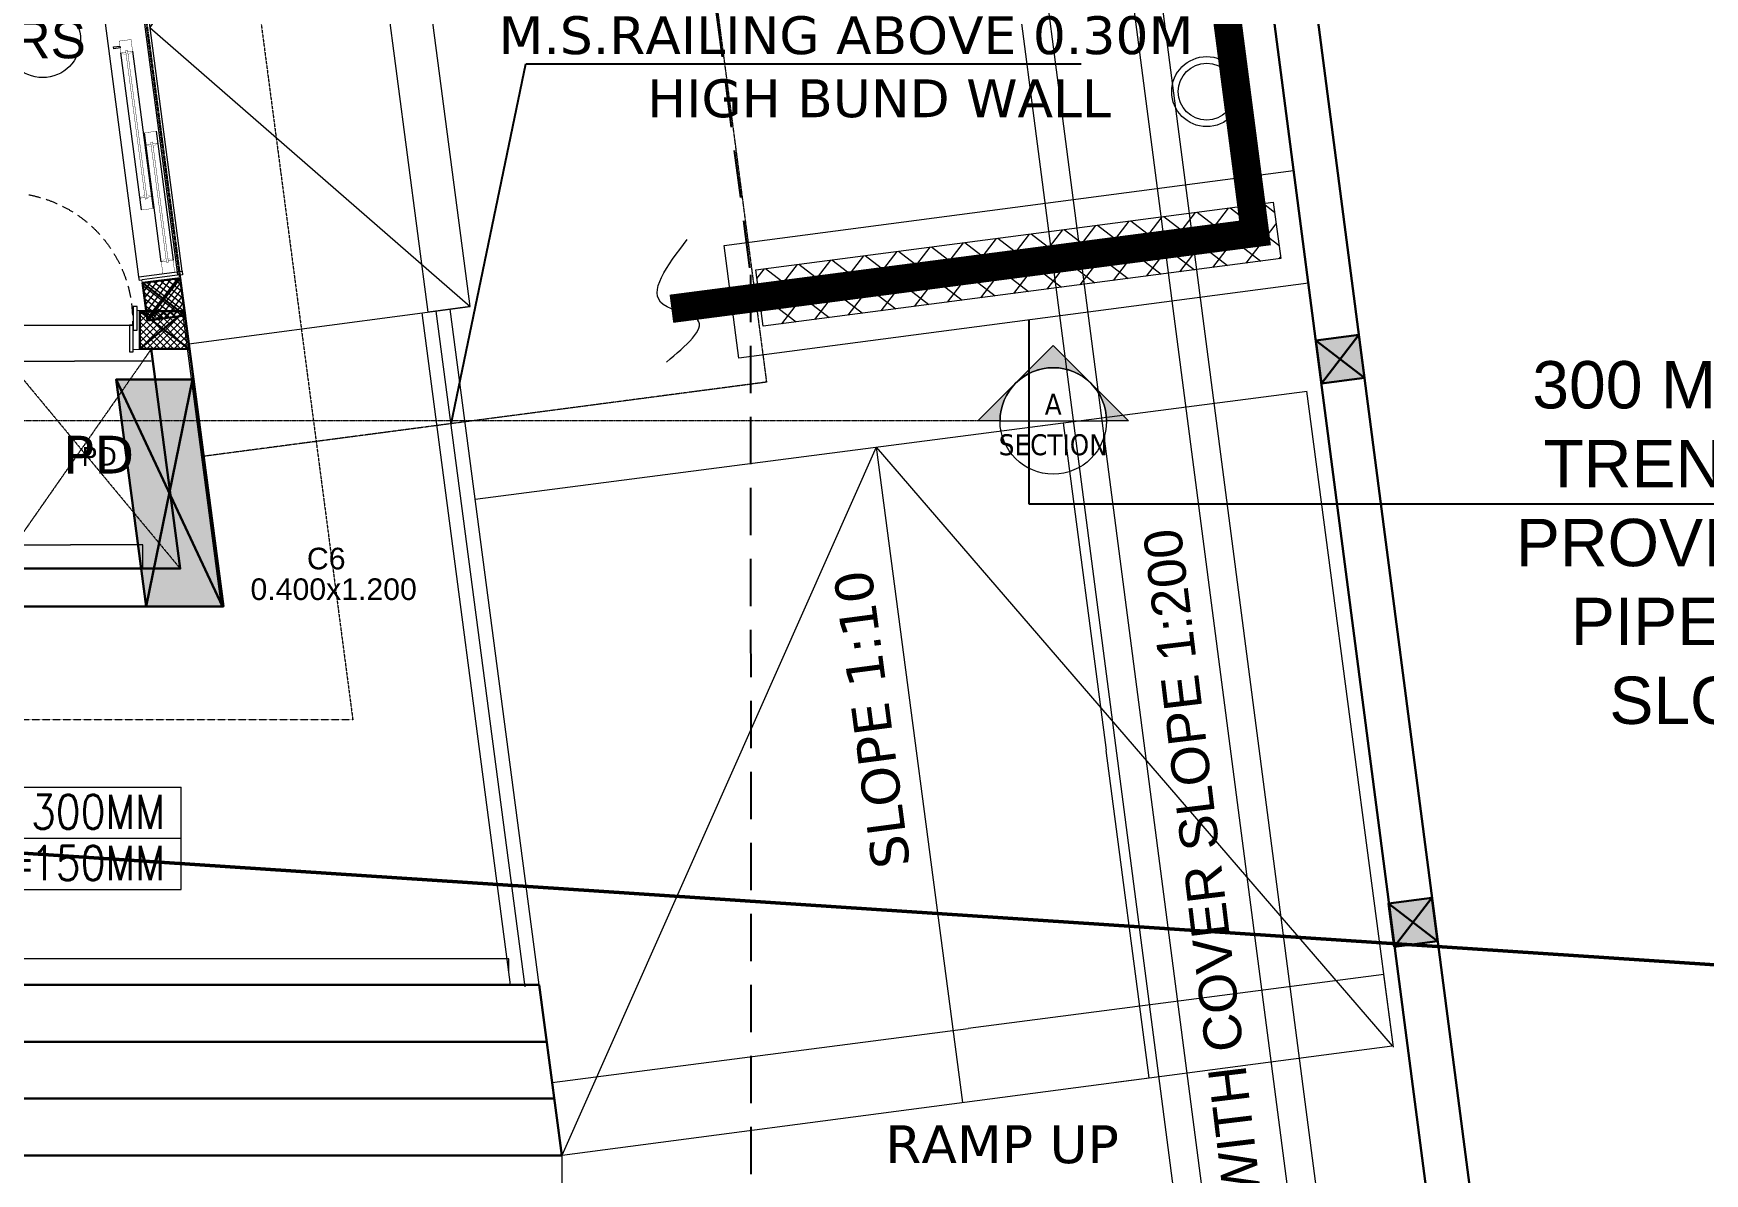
# Model space of a CAD drawing. Header units: inches. Extents: x 6 to 183294, y -48183 to 78918.
# Drawn here: x 158074 to 166905, y 33594 to 39617 of the extents above; entities that cross this region are included whole.
import ezdxf
from ezdxf.enums import TextEntityAlignment as Align

# ---------------------------------------------------------------- set-up
doc = ezdxf.new("R2010")
doc.units = ezdxf.units.IN
doc.header["$MEASUREMENT"] = 0
doc.set_wipeout_variables(frame=1)
doc.header["$PDMODE"] = 35
for name, pattern in [('( Hidden )', [0.375, 0.25, -0.125]), ('CONTINULUS', [0]), ('DASH', [0.35, 0.25, -0.1]), ('HIDDEN', [0.375, 0.25, -0.125]), ('PHANTOM2', [1.25, 0.625, -0.125, 0.125, -0.125, 0.125, -0.125])]:
    doc.linetypes.add(name, pattern=pattern)
for name, color, linetype, lineweight in [('0 @ 1 (2)', 8, 'Continuous', 0), ('300 MM TRENCH', 8, 'Continuous', 0), ('asl comments 12-01-2023', 8, 'Continuous', 0), ('DD', 8, 'Continuous', 0), ('Mep Input', 3, 'Continuous', 0), ('otla', 8, 'Continuous', 0), ('SDA_COL NO. DETAILS', 8, 'Continuous', 0), ('SDA_COMMENTS', 8, 'Continuous', 0), ('SDA_DIM', 8, 'Continuous', 5), ('SDA_DIM SITE LAYOUT', 8, 'Continuous', 0), ('SDA_DOOR', 2, 'Continuous', 5), ('SDA_MEP INPUTS', 8, 'Continuous', 0), ('SDA_PLAN', 8, 'Continuous', 0), ('SDA_PROJECTIONS', 8, 'HIDDEN', 0), ('SDA_RAILING', 8, 'FENCELINE1', 0), ('SDA_RCC', 1, 'Continuous', 30), ('SDA_SCHEDULES', 8, 'Continuous', 0), ('SDA_SECTION LINE', 8, 'Continuous', 0), ('SDA_TEXT_DETAILS', 8, 'Continuous', 0), ('SDA_TREES', 8, 'Continuous', 0), ('SDA_VOID', 8, 'HIDDEN', 0), ('SDA_WALL', 7, 'Continuous', 30), ('Substation', 7, 'Continuous', 0)]:
    doc.layers.add(name, color=color, linetype=linetype, lineweight=lineweight)
doc.layers.add('S-COLUMN', color=1, linetype='Continuous')
doc.layers.add('SDA_TEXT', color=21, linetype='Continuous')
doc.styles.add('AR', font='arial.ttf')
doc.styles.add('arial', font='verdana.ttf')
doc.styles.add('SIMP2', font='simplex.shx', dxfattribs={"height": 0.15})
doc.styles.get("Standard").update_dxf_attribs({"font": 'txt.shx'})
doc.styles.add('Tahoma', font='tahoma.ttf')
doc.styles.add('UNIQUE', font='times.ttf', dxfattribs={"height": 0.16})
doc.linetypes.add('FENCELINE1', pattern='A,0.25,-0.1,[133,ltypeshp.shx,S=0.1,R=0,X=-0.1,Y=0],-0.1,1', length=1.45)
doc.dimstyles.new('SDA-100', dxfattribs={"dimtxt": 0.2, "dimasz": 0.18, "dimexe": 0.18, "dimexo": 0.0625, "dimgap": 0.015, "dimtad": 0, "dimzin": 0, "dimdsep": 46, "dimtxsty": 'Standard', "dimblk": 'ARCHTICK', "dimcen": 0.09, "dimclrd": 27, "dimclre": 27, "dimclrt": 21, "dimadec": 0, "dimazin": 0, "dimtfac": 1, "dimtofl": 0, "dimtmove": 1, "dimatfit": 3, "dimfxl": 0, "dimtolj": 1, "dimtzin": 0, "dimlwd": -1, "dimlwe": -1, "dimarcsym": 0})
doc.dimstyles.new('SDA-300', dxfattribs={"dimtxt": 0.6, "dimasz": 0.3, "dimexe": 0.54, "dimexo": 0.054, "dimgap": 0, "dimtad": 0, "dimzin": 0, "dimdsep": 46, "dimtxsty": 'Standard', "dimblk": 'ARCHTICK', "dimcen": 0.6, "dimclrd": 27, "dimclre": 27, "dimclrt": 21, "dimadec": 0, "dimazin": 0, "dimtfac": 1, "dimtofl": 0, "dimtmove": 1, "dimatfit": 3, "dimfxl": 0, "dimtolj": 1, "dimtzin": 0, "dimarcsym": 0})
doc.dimstyles.new('SDA-50', dxfattribs={"dimtxt": 0.1, "dimasz": 0.05, "dimexe": 0.09, "dimexo": 0.009, "dimgap": 0, "dimtad": 0, "dimzin": 0, "dimdsep": 46, "dimtxsty": 'Standard', "dimblk": 'ARCHTICK', "dimcen": 0.1, "dimclrd": 27, "dimclre": 27, "dimclrt": 21, "dimadec": 0, "dimazin": 0, "dimtfac": 1, "dimtofl": 0, "dimtmove": 1, "dimatfit": 3, "dimfxl": 0, "dimtolj": 1, "dimtzin": 0, "dimlwd": -1, "dimlwe": -1, "dimarcsym": 0})
doc.dimstyles.new('SITE DIM', dxfattribs={"dimtxt": 0.15, "dimasz": 0.1, "dimexe": 0.1, "dimexo": 0.1, "dimgap": 0.1, "dimtad": 0, "dimzin": 0, "dimdsep": 46, "dimtxsty": 'SIMP2', "dimcen": 0.09, "dimdle": 0.15, "dimclrd": 5, "dimclre": 5, "dimclrt": 7, "dimazin": 0, "dimtfac": 1, "dimtofl": 0, "dimtmove": 0, "dimatfit": 3, "dimfxl": 0, "dimtolj": 1, "dimtzin": 0, "dimarcsym": 0})

# ---------------------------------------------------------------- blocks, each defined once
blk = doc.blocks.new('tree guard')
at = {"layer": 'SDA_TREES'}
for radius in [0.185, 0.15]:
    blk.add_circle((0, 0), radius, dxfattribs=at)
blk = doc.blocks.new('A$C0D333917')
at = {"layer": 'SDA_TREES', "lineweight": -2, "rotation": 258.0632970018474}
blk.add_blockref('tree guard', (47.0787, -83.5031), dxfattribs=at)
blk = doc.blocks.new('_ArchTick')
at = {"color": 0, "const_width": 0.15}
blk.add_lwpolyline([(-0.5, -0.5), (0.5, 0.5)], dxfattribs=at)
blk = doc.blocks.new('*D634')
at = {"layer": 'Defpoints', "color": 0}
for p in [(162363.5, 74879.5), (160104.3, 74576), (167056.2, 22826.1)]:
    blk.add_point(p, dxfattribs=at)
at = {"layer": 'SDA_DIM SITE LAYOUT', "color": 27, "lineweight": -2}
for p, q in [((160104.3, 74576), (162364, 74879.5)), ((162363.5, 74879.5), (165839.3, 49005.5)), ((169315.4, 23129.5), (165839.5, 49003.5)), ((167056.2, 22826.1), (169315.9, 23129.6))]:
    blk.add_line(p, q, dxfattribs=at)
at = {"layer": 'SDA_DIM SITE LAYOUT', "color": 27, "lineweight": -2, "xscale": 0.3, "yscale": 0.3, "zscale": 0.3}
for p, rotation in [((162363.5, 74879.5), 97.6510951927509), ((169315.4, 23129.5), 277.6510951927509)]:
    blk.add_blockref('_ArchTick', p, dxfattribs=dict(at, rotation=rotation))
at = {"layer": 'SDA_DIM SITE LAYOUT', "color": 21, "insert": (165839.4, 49004.5), "char_height": 0.3, "attachment_point": 5, "rotation": 277.6511}
blk.add_mtext('\\A1;52214.78', dxfattribs=at)
blk = doc.blocks.new('A$C7A2D250A')
at = {"layer": 'SDA_RCC', "extrusion": (0, 0, -1)}
h = blk.add_hatch(color=252, dxfattribs=at)
h.dxf.hatch_style = 1
h.paths.add_polyline_path([(0.5, -0.5), (0.5, 0.5), (-0.5, 0.5), (-0.5, -0.5)])
for p, q in [((-0.5, -0.5), (0.5, 0.5)), ((0.5, -0.5), (-0.5, 0.5)), ((-0.5, -0.5), (-0.5, 0.5)), ((-0.5, 0.5), (0.5, 0.5)), ((0.5, 0.5), (0.5, -0.5)), ((0.5, -0.5), (-0.5, -0.5))]:
    blk.add_line(p, q, dxfattribs=at)
blk = doc.blocks.new('ext basement line')
at = {"layer": 'SDA_RCC', "linetype": '( Hidden )', "lineweight": 25, "elevation": -98.799}
blk.add_lwpolyline([(13.9734, -96.267), (20.5507, -96.2669), (20.5516, -94.8168), (23.1219, -94.8171), (23.1219, -94.1871), (30.0285, -94.1871), (39.0456, -94.1871), (42.7616, -122.7337), (42.7648, -127.7796), (35.8464, -127.7796)], dxfattribs=at)
blk = doc.blocks.new('A$C7A0A1DC5')
blk.add_wipeout([(0, 1), (1, 1), (1, 0), (0, 0)]).dxf.layer = 'SDA_RCC'
at = {"layer": 'SDA_RCC', "lineweight": 5}
h = blk.add_hatch(dxfattribs=at)
h.set_pattern_fill('ANSI37', color=252, scale=0.04, style=0)
h.set_pattern_definition([(45, (0, 0), (-0.089803, 0.089803), []), (135, (0, 0), (-0.089803, -0.089803), [])])
h.paths.add_polyline_path([(0, 1), (1, 1), (1, 0), (0, 0)])
at = {"layer": 'SDA_RCC'}
for p, q in [((0, 1), (1, 0)), ((1, 1), (0, 0))]:
    blk.add_line(p, q, dxfattribs=at)
blk.add_lwpolyline([(0, 1), (1, 1), (1, 0), (0, 0)], close=True, dxfattribs=at)
blk = doc.blocks.new('*U226')
blk.add_circle((0.2, 0.2), 0.2)
at = {"style": 'AR'}
blk.add_attdef('DOOR', (0.0399, 0.102), '', height=0.2, dxfattribs=at)
blk = doc.blocks.new('A$C06CD1293')
for p, q in [((0, 0.5498), (1.2, 0.5498)), ((0, 0.0098), (0, 0.5498)), ((1.2, 0.0098), (1.2, 0.5498)), ((0, 0.2798), (1.2, 0.2798)), ((0, 0.0098), (1.2, 0.0098))]:
    blk.add_line(p, q)
for s, p in [('T=', (0.072, 0.3301)), ('R=', (0.072, 0.0601))]:
    blk.add_text(s, height=0.18).set_placement(p)
at = {"width": 0.85}
for tag, p in [('TREAD', (0.407, 0.3292)), ('RISER', (0.407, 0.0592))]:
    blk.add_attdef(tag, p, '', height=0.18, dxfattribs=at)
blk = doc.blocks.new('*D886')
at = {"layer": 'Defpoints', "color": 0}
for p in [(157887.1, 37885.8), (157887.1, 37885.8), (158697.1, 37885.7)]:
    blk.add_point(p, dxfattribs=at)
at = {"layer": 'SDA_COMMENTS'}
for p, q in [((157887.1, 37885.8), (157887.1, 37885.8)), ((157887.1, 37885.8), (158291.9, 37885.8)), ((158697.1, 37885.8), (158292.3, 37885.8)), ((158697.1, 37885.7), (158697.1, 37885.8))]:
    blk.add_line(p, q, dxfattribs=at)
at = {"layer": 'SDA_COMMENTS', "xscale": 0.05, "yscale": 0.05, "zscale": 0.05, "rotation": 180}
blk.add_blockref('_ArchTick', (157887.1, 37885.8), dxfattribs=at)
at = {"layer": 'SDA_COMMENTS', "xscale": 0.05, "yscale": 0.05, "zscale": 0.05}
blk.add_blockref('_ArchTick', (158697.1, 37885.8), dxfattribs=at)
at = {"layer": 'SDA_COMMENTS', "insert": (158292.1, 37885.8), "char_height": 0.1, "attachment_point": 5}
blk.add_mtext('\\A1;809.93', dxfattribs=at)
blk = doc.blocks.new('COL NOS DETAIL 9 JUNE')
at = {"layer": 'SDA_COL NO. DETAILS', "ltscale": 0.8, "style": 'AR'}
for s, p in [('C6', (85.4025, -124.1754, -98.799)), ('0.400x1.200', (85.1043, -124.3373, -98.799))]:
    blk.add_text(s, height=0.1143, dxfattribs=at).set_placement(p, align=Align.TOP_LEFT)
blk = doc.blocks.new('*D716')
at = {"layer": 'Defpoints', "color": 0}
for p in [(158652.9, 36915.4), (157887.1, 36790), (158652.9, 36790)]:
    blk.add_point(p, dxfattribs=at)
at = {"layer": 'SDA_DIM', "color": 27}
for p, q in [((157887.1, 36790), (157887.1, 36915.6)), ((157887.1, 36915.4), (158269.5, 36915.4)), ((158652.9, 36915.4), (158270.5, 36915.4)), ((158652.9, 36790), (158652.9, 36915.6))]:
    blk.add_line(p, q, dxfattribs=at)
at = {"layer": 'SDA_DIM', "color": 27, "xscale": 0.18, "yscale": 0.18, "zscale": 0.18, "rotation": 180}
blk.add_blockref('_ArchTick', (157887.1, 36915.4), dxfattribs=at)
at = {"layer": 'SDA_DIM', "color": 27, "xscale": 0.18, "yscale": 0.18, "zscale": 0.18}
blk.add_blockref('_ArchTick', (158652.9, 36915.4), dxfattribs=at)
at = {"layer": 'SDA_DIM', "color": 21, "insert": (158270, 36915.4), "char_height": 0.2, "attachment_point": 5}
blk.add_mtext('\\A1;765.76', dxfattribs=at)
blk = doc.blocks.new('*D740')
at = {"layer": 'Defpoints', "color": 0}
for p in [(160585.9, 34727.5), (154921.4, 34666.6), (160585.9, 34665.5)]:
    blk.add_point(p, dxfattribs=at)
at = {"layer": 'SDA_DIM', "color": 27}
for p, q in [((154921.4, 34666.6), (154921.4, 34727.7)), ((154921.4, 34727.5), (157753.1, 34727.5)), ((160585.9, 34727.5), (157754.2, 34727.5)), ((160585.9, 34665.5), (160585.9, 34727.7))]:
    blk.add_line(p, q, dxfattribs=at)
at = {"layer": 'SDA_DIM', "color": 27, "xscale": 0.18, "yscale": 0.18, "zscale": 0.18, "rotation": 180}
blk.add_blockref('_ArchTick', (154921.4, 34727.5), dxfattribs=at)
at = {"layer": 'SDA_DIM', "color": 27, "xscale": 0.18, "yscale": 0.18, "zscale": 0.18}
blk.add_blockref('_ArchTick', (160585.9, 34727.5), dxfattribs=at)
at = {"layer": 'SDA_DIM', "color": 21, "insert": (157753.6, 34727.5), "char_height": 0.2, "attachment_point": 5}
blk.add_mtext('\\A1;5664.51', dxfattribs=at)
blk = doc.blocks.new('*D741')
at = {"layer": 'Defpoints', "color": 0}
for p in [(154926.2, 33690), (160865.7, 33690), (160865.7, 33013.5)]:
    blk.add_point(p, dxfattribs=at)
at = {"layer": 'SDA_DIM', "color": 27}
for p, q in [((154926.2, 33689.9), (154926.2, 33013.3)), ((160865.7, 33689.9), (160865.7, 33013.3)), ((154926.2, 33013.5), (157895.3, 33013.5)), ((160865.7, 33013.5), (157896.6, 33013.5))]:
    blk.add_line(p, q, dxfattribs=at)
at = {"layer": 'SDA_DIM', "color": 27, "xscale": 0.18, "yscale": 0.18, "zscale": 0.18, "rotation": 180}
blk.add_blockref('_ArchTick', (154926.2, 33013.5), dxfattribs=at)
at = {"layer": 'SDA_DIM', "color": 27, "xscale": 0.18, "yscale": 0.18, "zscale": 0.18}
blk.add_blockref('_ArchTick', (160865.7, 33013.5), dxfattribs=at)
at = {"layer": 'SDA_DIM', "color": 21, "insert": (157895.9, 33013.5), "char_height": 0.2, "attachment_point": 5}
blk.add_mtext('\\A1;5939.45', dxfattribs=at)
blk = doc.blocks.new('*D742')
at = {"layer": 'Defpoints', "color": 0}
for p in [(165210.5, 34645.3), (165260.4, 34261), (160865.9, 33690.4)]:
    blk.add_point(p, dxfattribs=at)
at = {"layer": 'SDA_DIM', "color": 27}
for p, q in [((165210.5, 34645.3), (163013.8, 34360.1)), ((165260.4, 34261.1), (165210.5, 34645.5)), ((160815.9, 34074.7), (163012.7, 34359.9)), ((160865.8, 33690.4), (160815.9, 34074.9))]:
    blk.add_line(p, q, dxfattribs=at)
at = {"layer": 'SDA_DIM', "color": 27, "xscale": 0.18, "yscale": 0.18, "zscale": 0.18}
for p, rotation in [((165210.5, 34645.3), 7.398412989866572), ((160815.9, 34074.7), 187.3984129898665)]:
    blk.add_blockref('_ArchTick', p, dxfattribs=dict(at, rotation=rotation))
at = {"layer": 'SDA_DIM', "color": 21, "insert": (163013.2, 34360), "char_height": 0.2, "attachment_point": 5, "rotation": 7.39841}
blk.add_mtext('\\A1;4431.47', dxfattribs=at)
blk = doc.blocks.new('*D743')
at = {"layer": 'Defpoints', "color": 0}
for p in [(163339, 37536.9), (163970.3, 34099.6), (163794.5, 34076.4)]:
    blk.add_point(p, dxfattribs=at)
at = {"layer": 'SDA_DIM', "color": 27}
for p, q in [((163339.1, 37536.9), (163515, 37560.1)), ((163514.9, 37560.1), (163742.5, 35830.4)), ((163970.3, 34099.6), (163742.7, 35829.3)), ((163794.5, 34076.5), (163970.5, 34099.6))]:
    blk.add_line(p, q, dxfattribs=at)
at = {"layer": 'SDA_DIM', "color": 27, "xscale": 0.18, "yscale": 0.18, "zscale": 0.18}
for p, rotation in [((163514.9, 37560.1), 97.49763153228395), ((163970.3, 34099.6), 277.4976315322839)]:
    blk.add_blockref('_ArchTick', p, dxfattribs=dict(at, rotation=rotation))
at = {"layer": 'SDA_DIM', "color": 21, "insert": (163742.6, 35829.8), "char_height": 0.2, "attachment_point": 5, "rotation": 277.49763}
blk.add_mtext('\\A1;3490.31', dxfattribs=at)
blk = doc.blocks.new('*D777')
at = {"layer": 'Defpoints', "color": 0}
for p in [(159942.9, 41510.2), (160382.4, 38173.7), (160160.5, 38144.5)]:
    blk.add_point(p, dxfattribs=at)
at = {"layer": 'SDA_DIM', "color": 27}
for p, q in [((159942.8, 41510.2), (159720.9, 41481)), ((159721.1, 41481), (159940.7, 39813.4)), ((160160.5, 38144.5), (159940.9, 39812.1)), ((160382.3, 38173.7), (160160.4, 38144.4))]:
    blk.add_line(p, q, dxfattribs=at)
at = {"layer": 'SDA_DIM', "color": 27, "xscale": 0.18, "yscale": 0.18, "zscale": 0.18}
for p, rotation in [((159721.1, 41481), 97.50329126943824), ((160160.5, 38144.5), 277.5032912694383)]:
    blk.add_blockref('_ArchTick', p, dxfattribs=dict(at, rotation=rotation))
at = {"layer": 'SDA_DIM', "color": 21, "insert": (159940.8, 39812.7), "char_height": 0.2, "attachment_point": 5, "rotation": 277.50329}
blk.add_mtext('\\A1;3365.39', dxfattribs=at)
blk = doc.blocks.new('C6')
at = {"layer": 'SDA_RCC'}
h = blk.add_hatch(color=252, dxfattribs=at)
h.dxf.hatch_style = 1
h.paths.add_polyline_path([(84.4041, -123.2855), (84.5621, -124.4854), (84.9656, -124.4854), (84.8075, -123.2854)])
at = {"layer": 'SDA_RCC', "elevation": -296.397}
for points in [[(84.9656, -124.4854), (84.5621, -124.4854), (84.4041, -123.2855), (84.8075, -123.2854), (84.9656, -124.4854)], [(84.9656, -124.4854), (84.4041, -123.2855)], [(84.8075, -123.2854), (84.5621, -124.4854)]]:
    blk.add_lwpolyline(points, dxfattribs=at)
blk = doc.blocks.new('NEW COLS 9 JUNE')
at = {"layer": 'S-COLUMN'}
blk.add_blockref('C6', (-0.0047, 0, 98.799), dxfattribs=at)
blk = doc.blocks.new('*U236')
at = {"linetype": 'Continuous'}
blk.add_wipeout([(0.75, 0.175), (0.735, 0.175), (0.735, 0.2), (0.015, 0.2), (0.015, 0.175), (0, 0.175), (0, -0.025), (0.035, -0.025), (0.035, -0.04), (0.715, -0.04), (0.715, -0.025), (0.75, -0.025)], dxfattribs=at).dxf.layer = 'SDA_DOOR'
at = {"layer": 'SDA_DOOR', "color": 7, "linetype": 'Continuous', "lineweight": 30}
for p, q in [((0, 0.175), (0, -0.025)), ((0.75, 0.175), (0.75, -0.025))]:
    blk.add_line(p, q, dxfattribs=at)
at = {"layer": 'SDA_DOOR', "linetype": 'Continuous'}
blk.add_line((0.715, 0.1), (0.035, 0.1), dxfattribs=at)
for points in [[(0.68, 0.8), (0.71, 0.8), (0.71, 0.13), (0.68, 0.13)], [(0.015, 0.075), (0.015, 0.2), (0.035, 0.2), (0.035, 0.075)], [(0.735, 0.075), (0.735, 0.2), (0.715, 0.2), (0.715, 0.075)], [(0.035, -0.04), (0.035, 0.1), (0.055, 0.1), (0.055, -0.04)], [(0.715, -0.04), (0.715, 0.1), (0.695, 0.1), (0.695, -0.04)]]:
    blk.add_lwpolyline(points, close=True, dxfattribs=at)
at = {"layer": 'SDA_DOOR', "linetype": '( Hidden )', "ltscale": 0.25}
blk.add_arc((0.71, 0.13), 0.6707, 92.56377, 182.56377, dxfattribs=at)
blk = doc.blocks.new('*U157')
blk.add_hatch(color=256).paths.add_polyline_path([(-8.98, 0), (-6.35, 0, -0.198912), (-4.49, 4.49, -0.414214), (4.49, 4.49, -0.198912), (6.35, 0), (8.98, 0), (4.49, 4.49), (0, 8.98), (-4.49, 4.49)])
blk.add_line((-6.35, 0), (6.35, 0))
for points in [[(-6.35, 0), (-8.98, 0), (0, 8.98), (8.98, 0), (6.35, 0, 1)], [(4.49, 4.49, 0.414214), (-4.49, 4.49), (0, 8.98), (4.49, 4.49)]]:
    blk.add_lwpolyline(points, format="xyb", close=True)
blk.add_circle((0, 0), 6.35)
at = {"style": 'Tahoma', "flags": 8}
blk.add_attdef('VIEWNUMBER', text='', height=2.5, dxfattribs=at).set_placement((0, 0), align=Align.BOTTOM_CENTER)
blk.add_attdef('SHEETNUMBER', text='', height=2.5, dxfattribs=at).set_placement((0, -1.59), align=Align.TOP_CENTER)

msp = doc.modelspace()

# ---------------------------------------------------------------- hatches: boundary and pattern name
at = {"layer": '300 MM TRENCH', "lineweight": 0}
h = msp.add_hatch(dxfattribs=at)
h.set_pattern_fill('ANSI37', color=4, scale=1000, angle=277.4812414)
h.set_pattern_definition([(322.48124, (230196.58, -268240.64), (76.12764, 99.14425), []), (52.48124, (230196.58, -268240.64), (-99.14425, 76.12764), [])])
h.paths.add_polyline_path([(161891.667, 38367.564), (161930.728, 38070.117), (164664.839, 38427.797), (164625.778, 38725.243)])

# ---------------------------------------------------------------- linework, layer by layer
at = {"layer": '300 MM TRENCH', "color": 4, "lineweight": 0, "elevation": -493530.873}
for points in [[(164732.98, 38892.035), (164811.101, 38297.142), (161801.535, 37901.864), (161723.414, 38496.756)], [(164625.778, 38725.243), (164664.839, 38427.797), (161930.728, 38070.117), (161891.667, 38367.564)]]:
    msp.add_lwpolyline(points, close=True, dxfattribs=at)
at = {"layer": 'asl comments 12-01-2023', "elevation": -197133.873}
msp.add_lwpolyline([(119377.67, 63247.632), (132232.862, 63247.636), (132232.862, 64807.636), (139711.2, 64807.636), (139711.2, 66208.336), (142228.703, 66208.324), (142228.712, 68307.636), (149143.243, 68307.636), (149143.243, 66887.636), (155075.207, 66887.635), (159065.823, 36589.341), (122898.097, 36589.339), (119377.67, 63247.632)], dxfattribs=at)
at = {"layer": 'Mep Input', "color": 252, "linetype": 'DASH', "lineweight": 0, "const_width": 150, "elevation": -493530.873}
msp.add_lwpolyline([(113038.942, 68172.162), (159866.059, 74373.034), (164529.158, 38562.958), (161445.403, 38162.37)], dxfattribs=at)
at = {"layer": 'Mep Input', "color": 1, "linetype": 'Continuous', "lineweight": 0}
msp.add_spline([(161419.687, 37880.807, -493530.873), (161584.968, 38102.401, -493530.873), (161402.454, 38184.821, -493530.873), (161528.89, 38527.865, -493530.873)], degree=3, dxfattribs=at)
at = {"layer": 'otla'}
for p, q in [((160409.039, 37156.903, -197133.873), (164804.037, 37726.922, -197133.873)), ((165260.432, 34261.001, -197133.873), (164803.402, 37726.84, -197133.873)), ((162527.105, 37431.61, -197133.873), (160865.672, 33689.968, -197133.873)), ((162527.105, 37431.61, -197133.873), (162982.967, 33969.8, -197133.873)), ((162527.105, 37431.61, -197133.873), (165254.192, 34268.562, -197133.873)), ((160867.482, 33691.226, -197133.873), (165254.192, 34268.562, -197133.873))]:
    msp.add_line(p, q, dxfattribs=at)
at = {"layer": 'SDA_DOOR', "lineweight": 0}
for p, q in [((158645.955, 38684.301, -98334.873), (158536.657, 39514.134, -98334.873)), ((158708.741, 38692.57, -98334.873), (158599.443, 39522.403, -98334.873)), ((158749.999, 38410.543, -98334.873), (158660.879, 39091.738, -98334.873)), ((158723.339, 39099.965, -98334.873), (158813.05, 38418.847, -98334.873))]:
    msp.add_line(p, q, dxfattribs=at)
at = {"layer": 'SDA_DOOR', "lineweight": 0, "elevation": -98334.873}
for points, const_width in [([(158562.93, 39517.594), (158536.066, 39514.056), (158527.84, 39576.516), (158590.3, 39584.743), (158598.527, 39522.283), (158572.845, 39518.9)], 2), ([(158536.657, 39514.134), (158564.889, 39502.723), (158562.93, 39517.594), (158536.657, 39514.134)], 1), ([(158574.804, 39504.028), (158572.845, 39518.9), (158599.118, 39522.36), (158574.804, 39504.028)], 1), ([(158695.379, 39032.738), (158668.515, 39029.2), (158660.288, 39091.66), (158722.748, 39099.887), (158730.975, 39037.426), (158705.293, 39034.044)], 2), ([(158669.105, 39029.278), (158697.337, 39017.866), (158695.379, 39032.738), (158669.105, 39029.278)], 1), ([(158707.252, 39019.172), (158705.293, 39034.044), (158731.566, 39037.504), (158707.252, 39019.172)], 1), ([(158637.729, 38746.761), (158662.043, 38765.093), (158664.002, 38750.222), (158637.729, 38746.761)], 1), ([(158671.957, 38766.399), (158673.916, 38751.527), (158700.189, 38754.988), (158671.957, 38766.399)], 1), ([(158664.002, 38750.222), (158637.138, 38746.683), (158645.365, 38684.223), (158707.825, 38692.45), (158699.598, 38754.91), (158673.916, 38751.527)], 2), ([(158750.589, 38410.621), (158774.904, 38428.953), (158776.862, 38414.081), (158750.589, 38410.621)], 1), ([(158784.818, 38430.258), (158786.777, 38415.387), (158813.05, 38418.847), (158784.818, 38430.258)], 1)]:
    msp.add_lwpolyline(points, dxfattribs=dict(at, const_width=const_width))
msp.add_lwpolyline([(158531.3, 39550.243), (158532.606, 39540.329), (158498.646, 39535.856), (158497.34, 39545.77)], close=True, dxfattribs=at)
at = {"layer": 'SDA_DOOR', "lineweight": 0, "const_width": 2, "elevation": -98334.873}
for points in [[(158561.661, 39527.235), (158665.105, 38741.844), (158675.019, 38743.15), (158571.575, 39528.541)], [(158777.798, 38406.977), (158694.149, 39042.071), (158704.064, 39043.376), (158787.713, 38408.282)]]:
    msp.add_lwpolyline(points, close=True, dxfattribs=at)
at = {"layer": 'SDA_MEP INPUTS', "elevation": -690990.873}
msp.add_lwpolyline([(159515.694, 74505.688), (158772.108, 74407.803), (165456.658, 23072.792), (166213.055, 23072.291), (159515.163, 74505.618)], dxfattribs=at)
msp.add_lwpolyline([(159385.816, 74337.297), (158940.194, 74278.636), (165588.403, 23222.705), (166042.24, 23222.404)], close=True, dxfattribs=at)
at = {"layer": 'SDA_PLAN'}
for points, elevation in [([(160382.351, 38173.672), (159942.887, 41510.247)], -98334.873), ([(160747.133, 34589.968), (160276.948, 38159.79)], -197133.873), ([(160595.837, 34589.968), (160128.233, 38140.202)], -197133.873), ([(160595.837, 34589.968), (160747.133, 34589.968)], -197133.873)]:
    msp.add_lwpolyline(points, dxfattribs=dict(at, elevation=elevation))
at = {"layer": 'SDA_RAILING', "ltscale": 0.8, "elevation": -197133.873}
msp.add_lwpolyline([(160672.775, 34580.175), (160202.59, 38149.996)], dxfattribs=at)
at = {"layer": 'SDA_RCC', "elevation": -197133.873}
msp.add_lwpolyline([(118437.457, 22826.189), (118437.457, 22826.189), (126198.69, 22772.417), (150223.812, 22835.313), (167056.15, 22826.052), (167056.15, 22826.052), (167056.15, 22826.052), (163030.937, 53755.125), (160104.26, 74575.975), (160104.26, 74575.975), (160104.26, 74575.975), (160104.26, 74575.975), (160104.26, 74575.975), (112452.695, 68509.43), (112509.229, 68076.873)], close=True, dxfattribs=at)
msp.add_lwpolyline([(156887.459, 23061.647), (166794.259, 23056.196), (162803.012, 53724.275), (159896.963, 74398.374)], dxfattribs=at)
at = {"layer": 'SDA_SECTION LINE', "linetype": 'PHANTOM2'}
msp.add_line((163065.331, 37569.863, -493530.873), (119443.039, 37569.863, -493530.873), dxfattribs=at)
at = {"layer": 'SDA_VOID', "elevation": -197133.873}
for points in [[(157887.133, 37949.968), (158849.917, 36789.968)], [(158697.133, 37949.968), (157887.133, 36789.968)]]:
    msp.add_lwpolyline(points, dxfattribs=at)
at = {"layer": 'SDA_WALL', "color": 6, "ltscale": 20, "elevation": -295932.873}
msp.add_lwpolyline([(118437.44, 22826.275), (118437.44, 22826.275), (126198.673, 22772.504), (150223.795, 22835.4), (167056.134, 22826.139), (167056.134, 22826.139), (167056.134, 22826.139), (163030.921, 53755.211), (160104.243, 74576.062), (160104.243, 74576.062), (160104.243, 74576.062), (160104.243, 74576.062), (160104.243, 74576.062), (112452.678, 68509.517), (112509.212, 68076.96)], close=True, dxfattribs=at)
at = {"layer": 'SDA_WALL'}
for points, elevation in [([(158849.49, 38324.801), (159077.987, 36589.968), (157687.133, 36589.968)], -197133.873), ([(158651.203, 38298.684), (158849.49, 38324.801)], -98334.873), ([(158670.79, 38149.968), (157687.133, 38149.968), (157687.133, 36589.968)], -197133.873), ([(158697.133, 37949.968), (158849.917, 36789.968), (157887.133, 36789.968)], -197133.873), ([(158697.133, 37949.968), (157887.133, 37949.968), (157887.133, 36789.968)], -197133.873), ([(160747.133, 34589.968), (154926.219, 34589.968)], -197133.873), ([(160747.133, 34589.968), (160865.672, 33689.968)], -197133.873), ([(160786.646, 34289.968), (154926.219, 34289.968)], -197133.873), ([(160826.159, 33989.968), (154926.219, 33989.968)], -197133.873), ([(160865.672, 33689.968), (154926.219, 33689.968)], -197133.873)]:
    msp.add_lwpolyline(points, dxfattribs=dict(at, elevation=elevation))
at = {"layer": 'Substation', "color": 1, "lineweight": 50}
msp.add_line((149177.764, 35871.775, -394731.873), (183293.976, 33615.44, -394731.873), dxfattribs=at)

# ---------------------------------------------------------------- block references
at = {"layer": '0 @ 1 (2)', "linetype": 'PHANTOM2'}
ref = msp.add_blockref('*U157', (163463.079, 37569.863, -493530.873), dxfattribs=dict(at, xscale=44.2913385826704, yscale=44.2913385826704, zscale=44.2913385826704))
ref.add_attrib('VIEWNUMBER', 'A', dxfattribs={"layer": '0', "height": 110.728, "style": 'Tahoma'}).set_placement((163463.079, 37569.863, -493530.873), align=Align.BOTTOM_CENTER)
ref.add_attrib('SHEETNUMBER', 'SECTION', dxfattribs={"layer": '0', "height": 110.7283, "style": 'Tahoma'}).set_placement((163463.079, 37499.55, -493530.873), align=Align.TOP_CENTER)
at = {"layer": 'DD', "linetype": 'CONTINULUS', "xscale": 1000, "yscale": 1000, "zscale": 1000, "rotation": 7.357908311673977}
msp.add_blockref('A$C0D333917', (106888.848, 116095.806, -197202.873), dxfattribs=at)
at = {"layer": 'SDA_RCC', "linetype": '( Hidden )', "xscale": 1000, "yscale": 1000, "zscale": 1000}
msp.add_blockref('ext basement line', (119101.378, 161074.759, -295932.873), dxfattribs=at)
at = {"layer": 'SDA_RCC', "xscale": 229.9999999999999, "yscale": 229.9999999999999, "zscale": 1000, "rotation": 7.539076493901381}
for p in [(164979.173, 37896.04, -197133.873), (165364.215, 34920.852, -197133.873)]:
    msp.add_blockref('A$C7A2D250A', p, dxfattribs=at)
at = {"layer": 'SDA_SCHEDULES', "xscale": 1000, "yscale": 1000, "zscale": 1000}
for name, p, values in [('*U226', (157923.424, 39383.493, -98334.873), {'DOOR': 'RS'}), ('A$C06CD1293', (157654.46, 35085.44, -98334.873), {'RISER': '150MM', 'TREAD': '300MM'})]:
    msp.add_blockref(name, p, dxfattribs=at).add_auto_attribs(values)

# ---------------------------------------------------------------- texts
at = {"layer": 'Mep Input', "lineweight": 0, "insert": (168516.634, 37885.982, -584816.944), "char_height": 250, "width": 5580.0621, "attachment_point": 2, "style": 'UNIQUE'}
msp.add_mtext('\\pt7;{\\fArial|b0|i0|c0|p34;\\C4;300 MM WIDEX300 MM DEPTH }{\\fArial|b0|i0|c0|p34;\\C4;TRENCH WITH COVER TO BE }{\\fArial|b0|i0|c0|p34;\\C4;PROVIDED FOR FIREFIGHTING }{\\fArial|b0|i0|c0|p34;\\C4;PIPE CROSSING. GRADUAL }{\\fArial|b0|i0|c0|p34;\\C4;SLOPE TO BE PROVIDED   }', dxfattribs=at)
at = {"layer": 'SDA_MEP INPUTS', "insert": (163936.904, 36985.437, -394731.873), "char_height": 200.0055, "width": 11713.83743, "attachment_point": 3, "rotation": 96.8817141, "style": 'AR'}
msp.add_mtext('450MM WIDE CLEAR TRENCH WITH COVER SLOPE 1:200  ', dxfattribs=at)
at = {"layer": 'SDA_TEXT', "char_height": 200, "attachment_point": 1, "style": 'arial'}
for s, insert, width, rotation in [('\\pi-600,l800,t4;M.S.RAILING ABOVE 0.30M \\P\\pi-600,l800,t4;         HIGH BUND WALL', (160332.052, 39707.758, -98334.873), 3808.21855, 359.9998163), ('SLOPE 1:10', (162508.328, 35195.033, -197133.873), 3735.07, 97.5017342)]:
    msp.add_mtext(s, dxfattribs=dict(at, insert=insert, width=width, rotation=rotation))
for s, insert, width in [('PD', (158230.593, 37491.685, -98334.873), 368.40333), ('RAMP UP', (162576.098, 33848.744, -197133.873), 3735.07)]:
    msp.add_mtext(s, dxfattribs=dict(at, insert=insert, width=width))
at = {"layer": 'SDA_TEXT_DETAILS', "insert": (158257.382, 37432.527, -98334.873), "char_height": 100, "width": 334.61232, "attachment_point": 1, "style": 'arial'}
msp.add_mtext('\\pi70.16043;PD', dxfattribs=at)

# ---------------------------------------------------------------- dimensions: what is measured, and where the dimension line sits
at = {"layer": 'SDA_COMMENTS'}
dim = msp.add_linear_dim(base=(157887.133, 37885.759, -98334.873), p1=(158697.062, 37885.658, -197133.873), p2=(157887.133, 37885.759, -197133.873), dimstyle='SDA-50', override={"dimzin": 1, "dimclrd": 256, "dimclre": 256, "dimclrt": 256}, dxfattribs=at)
dim.commit()
dim.dimension.update_dxf_attribs({"geometry": '*D886', "text_midpoint": (158292.097, 37885.759, -98334.873)})
at = {"layer": 'SDA_DIM'}
for p1, p2, distance, picture, middle in [((159942.887, 41510.247, -98334.873), (160382.351, 38173.672, -98334.873), -223.731, '*D777', (159940.804, 39812.744, -98334.873)), ((163339.038, 37536.916, -197133.873), (163794.471, 34076.448, -197133.873), 177.348, '*D743', (163742.586, 35829.823, -98334.873)), ((160865.8502, 33690.3686, -197133.873), (165260.4316, 34261.0013, -197133.873), 387.5391, '*D742', (163013.2382, 34359.9976, -98334.873))]:
    dim = msp.add_aligned_dim(p1=p1, p2=p2, distance=distance, dimstyle='SDA-100', dxfattribs=at)
    dim.commit()
    dim.dimension.update_dxf_attribs({"geometry": picture, "text_midpoint": middle})
for base, p1, p2, picture, middle in [((158652.892, 36915.391, -98334.873), (157887.133, 36789.969, -197133.873), (158652.892, 36789.968, -394731.873), '*D716', (158270.012, 36915.391, -98334.873)), ((160585.891, 34727.531, -98334.873), (154921.379, 34666.566, -295932.873), (160585.891, 34665.483, -197133.873), '*D740', (157753.635, 34727.531, -98334.873)), ((160865.672, 33013.469, -98334.873), (154926.219, 33689.968, -197133.873), (160865.672, 33689.968, -197133.873), '*D741', (157895.946, 33013.469, -98334.873))]:
    dim = msp.add_linear_dim(base=base, p1=p1, p2=p2, dimstyle='SDA-100', dxfattribs=at)
    dim.commit()
    dim.dimension.update_dxf_attribs({"geometry": picture, "text_midpoint": middle})
at = {"layer": 'SDA_DIM SITE LAYOUT'}
dim = msp.add_aligned_dim(p1=(167056.15, 22826.052, -197133.873), p2=(160104.26, 74575.975, -197133.873), distance=-2279.5, dimstyle='SDA-300', override={"dimtxt": 0.3, "dimblk": 'ArchTick'}, dxfattribs=at)
dim.commit()
dim.dimension.update_dxf_attribs({"geometry": '*D634', "text_midpoint": (165839.411, 49004.507, -197133.873)})

# ---------------------------------------------------------------- leaders
at = {"layer": 'Mep Input', "lineweight": 0}
msp.add_leader([(163333.483, 38103.038, -493530.873), (163333.483, 37131.207, -493530.873), (171233.177, 37131.207, -493530.873)], dimstyle='SITE DIM', override={"dimgap": 0.1, "dimtad": 0, "dimclrd": 4, "dimfxl": 50, "dimarcsym": 2}, dxfattribs=at)
at = {"layer": 'SDA_TEXT'}
msp.add_leader([(160280.94, 37555.137, -98334.873), (160676.064, 39456.615, -98334.873), (163610.988, 39456.615, -98334.873)], dimstyle='SDA-100', override={"dimgap": 0.09, "dimtad": 0}, dxfattribs=at)

# ---------------------------------------------------------------- next in the draw order: block references
at = {"layer": 'SDA_RCC', "xscale": 200, "yscale": 200, "zscale": 1000, "rotation": 97.50329126944267}
msp.add_blockref('A$C7A0A1DC5', (158875.607, 38126.513, 464.127), dxfattribs=at)

# ---------------------------------------------------------------- next in the draw order: linework, layer by layer
at = {"elevation": -98334.873}
msp.add_lwpolyline([(158849.49, 38324.801), (158847.532, 38339.672), (158649.244, 38313.556), (158651.203, 38298.684)], close=True, dxfattribs=at)
at = {"layer": 'SDA_DOOR', "color": 252, "lineweight": 0}
for p, q in [((158859.792, 38361.46, -98334.873), (158515.686, 40973.498, -197133.873)), ((158631.761, 38331.426, -98334.873), (158287.656, 40943.464, -197133.873))]:
    msp.add_line(p, q, dxfattribs=at)
at = {"layer": 'SDA_DOOR', "linetype": 'Continuous', "elevation": -98334.873}
msp.add_lwpolyline([(158862.403, 38341.631), (158634.373, 38311.597), (158631.761, 38331.426), (158859.792, 38361.46)], close=True, dxfattribs=at)
at = {"layer": 'SDA_PLAN', "elevation": -98334.873}
msp.add_lwpolyline([(158895.195, 37977.798), (160382.351, 38173.672)], dxfattribs=at)
at = {"layer": 'SDA_RCC'}
for p, q in [((158898.918, 37949.526, -197133.873), (158872.539, 38149.807, -197133.873)), ((158872.539, 38149.807, -197133.873), (158898.918, 37949.526, -197133.873))]:
    msp.add_line(p, q, dxfattribs=at)

# ---------------------------------------------------------------- next in the draw order: wipeouts: each hides what was drawn before it
at = {"linetype": 'Continuous', "lineweight": 0}
msp.add_wipeout([(158849.49, 38324.801), (158847.532, 38339.672), (158649.244, 38313.556), (158651.203, 38298.684)], dxfattribs=at).translate(0, 0, -98334.873).dxf.layer = 'SDA_DOOR'

# ---------------------------------------------------------------- next in the draw order: linework, layer by layer
at = {"layer": 'SDA_DOOR', "color": 7, "linetype": 'Continuous', "lineweight": 30}
msp.add_line((158651.203, 38298.684, -98334.873), (158849.49, 38324.801, -98334.873), dxfattribs=at)
at = {"layer": 'SDA_DOOR', "lineweight": 0, "const_width": 2, "elevation": -98334.873}
msp.add_lwpolyline([(158776.862, 38414.081), (158749.999, 38410.543), (158758.225, 38348.082), (158820.686, 38356.309), (158812.459, 38418.77), (158786.777, 38415.387)], dxfattribs=at)
at = {"layer": 'SDA_PLAN', "linetype": '( Hidden )', "elevation": -197133.873}
msp.add_lwpolyline([(155286.125, 65379.242), (158260.098, 65771.776), (161947.856, 37774.692), (158973.545, 37382.935)], dxfattribs=at)
at = {"layer": 'SDA_PLAN', "elevation": -98334.873}
msp.add_lwpolyline([(159942.887, 41510.247), (158690.334, 39648.044), (160382.351, 38173.672)], dxfattribs=at)
at = {"layer": 'SDA_PROJECTIONS', "linetype": 'DASH', "elevation": -197133.873}
msp.add_lwpolyline([(156466.95, 61008.735), (159762.195, 35989.968), (157887.133, 35989.968)], dxfattribs=at)

# ---------------------------------------------------------------- next in the draw order: block references
at = {"layer": 'S-COLUMN', "xscale": 1000, "yscale": 1000, "zscale": 1000}
msp.add_blockref('NEW COLS 9 JUNE', (74112.478, 161074.76, -98334.873), dxfattribs=at)
at = {"layer": 'SDA_COL NO. DETAILS', "xscale": 1000, "yscale": 1000, "zscale": 1000}
msp.add_blockref('COL NOS DETAIL 9 JUNE', (74117.099, 161075.37, -98334.873), dxfattribs=at)

# ---------------------------------------------------------------- next in the draw order: block references
at = {"layer": 'SDA_DOOR', "linetype": 'Continuous', "xscale": -1000, "yscale": 1000, "zscale": 1000, "rotation": 359.9999999999998}
msp.add_blockref('*U236', (158637.132, 37974.968, -197133.873), dxfattribs=at)

# ---------------------------------------------------------------- next in the draw order: hatches: boundary and pattern name
at = {"layer": 'SDA_RCC', "lineweight": 5}
h = msp.add_hatch(dxfattribs=at)
h.set_pattern_fill('ANSI37', color=252, scale=8, angle=360, style=0)
h.set_pattern_definition([(45, (158637.133, 37949.968), (-17.9605, 17.9605), []), (135, (158637.133, 37949.968), (-17.9605, -17.9605), [])])
h.paths.add_polyline_path([(158637.133, 38149.968), (158872.539, 38149.807), (158898.918, 37949.526), (158637.133, 37949.968)])

# ---------------------------------------------------------------- next in the draw order: linework, layer by layer
at = {"layer": 'SDA_RCC'}
for p, q in [((158637.133, 38149.968, -197133.873), (158637.133, 37949.968, -197133.873)), ((158637.133, 38149.968, -197133.873), (158837.133, 38149.968, -197133.873)), ((158872.539, 38149.807, -197133.873), (158637.133, 38149.968, -197133.873)), ((158637.133, 37949.968, -197133.873), (158637.133, 38149.968, -197133.873)), ((158637.133, 38149.968, -197133.873), (158898.918, 37949.526, -197133.873)), ((158872.539, 38149.807, -197133.873), (158637.133, 37949.968, -197133.873)), ((158637.133, 37949.968, -197133.873), (158837.133, 37949.968, -197133.873)), ((158898.918, 37949.526, -197133.873), (158637.133, 37949.968, -197133.873))]:
    msp.add_line(p, q, dxfattribs=at)
at = {"layer": 'SDA_WALL', "linetype": '( Hidden )', "elevation": -394731.873}
msp.add_lwpolyline([(120028.952, 58419.363), (119386.866, 63247.672), (132243.222, 63247.646), (132249.81, 63247.673), (132249.81, 63297.653), (132249.81, 64807.81), (139717.95, 64807.667), (139719.833, 66208.14), (142245.652, 66208.228), (142245.661, 68307.67), (149160.277, 68307.617), (149160.192, 66887.67), (155080.87, 66888.223), (155606.998, 62943.05), (155872.168, 60929.774), (159078.068, 36589.358), (157887.213, 36589.358), (145666.335, 36589.358), (122915.06, 36589.358), (122559.396, 39282.606), (120028.952, 58419.363)], dxfattribs=at)

doc.saveas('drawing.dxf')
